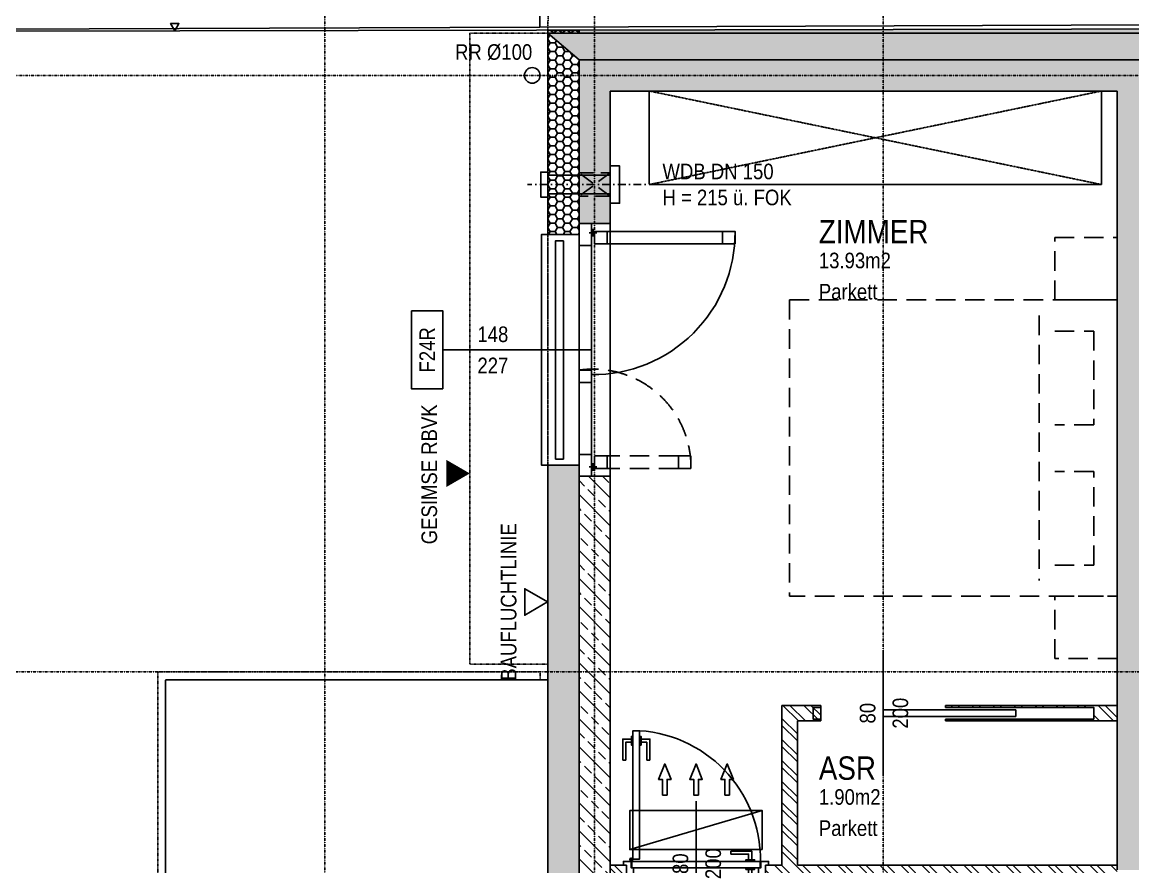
# Model space of a CAD drawing. Header units: millimetres. Extents: x -89828 to -25315, y -35442 to 69272.
# Drawn here: x -45664 to -38545, y 15494 to 20911 of the extents above; entities that cross this region are included whole.
import ezdxf
from ezdxf.enums import TextEntityAlignment as Align

# ---------------------------------------------------------------- set-up
doc = ezdxf.new("R2010")
doc.units = ezdxf.units.MM
for name, pattern in [('HIDDEN2', [0.1875, 0.125, -0.0625]), ('STRICHLINIE', [0.75, 0.5, -0.25]), ('STRICHPUNKT', [1, 0.5, -0.25, 0, -0.25])]:
    doc.linetypes.add(name, pattern=pattern)
for name, color, linetype in [('00-TXT---------M0', 8, 'Continuous'), ('00_HLP---------M0', 6, 'Continuous'), ('01-BFL-G00-L04-M0', 10, 'Continuous'), ('01-SYM-G00-L04-M0', 8, 'Continuous'), ('01-TXT---------M0', 1, 'Continuous'), ('01-TXT---------PP', 1, 'Continuous'), ('01-TXT-G00-L04-M0', 1, 'Continuous'), ('02-ANS-G00-L04-M0', 8, 'Continuous'), ('02-AXO-G00-L04-M0', 8, 'STRICHPUNKT'), ('02-DIM-G00-L04-ACHSEN', 8, 'Continuous'), ('02-DIM-G00-L04-BEHÖRDE', 20, 'Continuous'), ('02-FIL-G00-L04-LILA', 223, 'Continuous'), ('02-FIL-G00-L04-ORANGE', 40, 'Continuous'), ('02-FIL-G00-L04-STB', 8, 'Continuous'), ('02-HID-G00-L04-M0', 8, 'HIDDEN2'), ('02-TWA---------M0', 4, 'Continuous'), ('02-TWA-G00-L04-M0', 4, 'Continuous'), ('02-TWB-G00-L04-M0', 5, 'Continuous'), ('02-WDA---------M0', 8, 'Continuous'), ('02-WDA-G00-L04-M0', 8, 'Continuous'), ('02-ZWA---------M0', 2, 'Continuous'), ('02-ZWA-G00-L04-M0', 2, 'Continuous'), ('03-SYM-G00-L04-M0', 8, 'Continuous'), ('04-HLP---------M0', 8, 'HIDDEN2'), ('04-STO---------M0', 1, 'Continuous'), ('04-SYM---------EP', 8, 'Continuous'), ('04-SYM-G00-L04-EP', 8, 'Continuous'), ('04-TXT---------EP', 8, 'Continuous'), ('04-TXT-G00-L04-M0', 8, 'Continuous'), ('04-TXT-G00-L04-POS', 8, 'Continuous'), ('05-STO--------M0', 1, 'Continuous'), ('05-SYM---------M0', 8, 'Continuous'), ('05-SYM--------M0', 8, 'Continuous'), ('05-SYM-G00-L04-M0', 8, 'Continuous'), ('05-TXT---------PP', 8, 'Continuous'), ('05-TXT--------M0', 8, 'Continuous'), ('05-TXT-G00-L04-M0', 8, 'Continuous'), ('07-SAN---------M0', 8, 'Continuous'), ('07-SAN-G00-L04-KLIMA', 8, 'Continuous'), ('07-SAN-G00-L04-M0', 8, 'Continuous'), ('07_MOB-G00-L04-M0', 6, 'HIDDEN2'), ('09-FIL-G00-L04-BLAU', 161, 'Continuous'), ('09-VER-G00-L04-GEBÄUDE', 5, 'Continuous'), ('09-VER-G00-L04-GRUNDSTÜCKSGRENZE', 161, 'Continuous')]:
    doc.layers.add(name, color=color, linetype=linetype)
doc.styles.add('ARIAL', font='arial.ttf', dxfattribs={"width": 0.85})
doc.dimstyles.new('pp chromy&schneider', dxfattribs={"dimscale": 0.005, "dimtxt": 25, "dimasz": 10, "dimexe": 0, "dimexo": 0, "dimgap": 5, "dimtad": 1, "dimdec": 1, "dimlfac": 100, "dimrnd": 0.1, "dimzin": 9, "dimdsep": 46, "dimtxsty": 'ARIAL', "dimblk": 'c&s kote', "dimcen": 0, "dimse1": 1, "dimse2": 1, "dimclrd": 8, "dimclrt": 8, "dimadec": 0, "dimazin": 0, "dimtfac": 0.75, "dimtdec": 1, "dimtix": 1, "dimtmove": 2, "dimatfit": 0, "dimldrblk": 'NONE', "dimfxl": 1, "dimtolj": 1, "dimlwd": -1, "dimarcsym": 0})
pattern_1 = [(90, (-114957.16, -39290.578), (-27.4963, 47.625), [31.75, -63.5]), (210, (-114957.16, -39290.578), (-27.49631, -47.624994), [31.75, -63.5]), (150, (-114957.16, -39290.578), (-54.99261, 6e-06), [-63.5, 31.75])]
pattern_2 = [(135, (-114957.16, -39290.58), (-67.35192, -67.35192), []), (135, (-114957.16, -39245.68), (-67.35192, -67.35192), [])]
pattern_3 = [(180, (42.84, 5709.422), (-47.625, -27.4963), [31.75, -63.5]), (300, (42.84, 5709.422), (47.624994, -27.49631), [31.75, -63.5]), (240, (42.84, 5709.422), (-6e-06, -54.99261), [-63.5, 31.75])]

# ---------------------------------------------------------------- blocks, each defined once
blk = doc.blocks.new('01-HK3')
blk.add_lwpolyline([(0, 0), (0.0423, 0.0732), (-0.0423, 0.0732)], close=True)
at = {"color": 0, "style": 'ARIAL', "width": 0.85}
blk.add_attdef('HEIGHT', text='', height=0.05, dxfattribs=at).set_placement((0, 0.35), align=Align.TOP_CENTER)
blk = doc.blocks.new('05-TXT')
at = {"layer": '05-TXT--------M0'}
blk.add_line((-0.4, 0), (0.4, 0), dxfattribs=at)
at = {"layer": '05-TXT--------M0', "color": 8, "style": 'ARIAL', "width": 0.85}
blk.add_attdef('BREITE', text='', height=0.1, dxfattribs=at).set_placement((0, 0.05), align=Align.CENTER)
blk.add_attdef('HÖHE', text='', height=0.1, rotation=360, dxfattribs=at).set_placement((0, -0.06), align=Align.TOP_CENTER)
blk = doc.blocks.new('04-TXT')
blk.add_line((0, 0), (0.9529, 0))
at = {"layer": '04-TXT---------EP', "color": 8, "style": 'ARIAL', "width": 0.85}
blk.add_attdef('WIDTH', text='', height=0.1, dxfattribs=at).set_placement((0.6322, 0.05), align=Align.CENTER)
blk.add_attdef('HEIGHT', text='', height=0.1, dxfattribs=at).set_placement((0.6322, -0.05), align=Align.TOP_CENTER)
blk = doc.blocks.new('TÜR-80_10er-WAND')
at = {"layer": '00_HLP---------M0'}
for points in [[(-0.3575, 0.027), (-0.3575, 0.083), (-0.2225, 0.083)], [(-0.2225, 0.063), (-0.2225, 0.083)], [(0.4, 0.017), (-0.4, 0.017)], [(-0.375, 0.017), (-0.375, 0.027), (-0.32, 0.027), (-0.32, 0.017)], [(-0.3375, 0.027), (-0.3375, 0.063), (-0.2225, 0.063)], [(-0.375, -0.025), (-0.375, -0.035), (-0.32, -0.035), (-0.32, -0.025)], [(-0.3575, -0.035), (-0.3575, -0.091), (-0.2225, -0.091)], [(-0.3375, -0.035), (-0.3375, -0.071), (-0.2225, -0.071)], [(-0.2225, -0.071), (-0.2225, -0.091)]]:
    blk.add_lwpolyline(points, dxfattribs=at)
blk.add_lwpolyline([(0.4115, -0.025), (-0.4115, -0.025), (-0.4115, -0.025), (-0.4115, 0.017), (0.4115, 0.017)], close=True, dxfattribs=at)
at = {"layer": '02-ZWA---------M0'}
for points in [[(-0.445, 0.1), (-0.445, 0)], [(0.445, 0.1), (0.445, 0)]]:
    blk.add_lwpolyline(points, dxfattribs=at)
at = {"layer": '05-STO--------M0'}
for points in [[(-0.465, 0.1), (-0.465, 0.125), (-0.41, 0.125), (-0.41, 0.1), (-0.4, 0.1), (-0.4, 0.017), (-0.415, 0.017), (-0.415, -0.025), (-0.465, -0.025), (-0.465, 0)], [(0.465, 0.1), (0.465, 0.125), (0.41, 0.125), (0.41, 0.1), (0.4, 0.1), (0.4, 0.017), (0.415, 0.017), (0.415, -0.025), (0.465, -0.025), (0.465, 0)]]:
    blk.add_lwpolyline(points, dxfattribs=at)
at = {"layer": '05-SYM---------M0'}
for points in [[(0.352, -0.8085), (0.296, -0.8085), (0.296, -0.6735)], [(0.316, -0.6735), (0.296, -0.6735)], [(0.352, -0.7885), (0.316, -0.7885), (0.316, -0.6735)], [(0.414, -0.8085), (0.47, -0.8085), (0.47, -0.6735)], [(0.414, -0.7885), (0.45, -0.7885), (0.45, -0.6735)], [(0.45, -0.6735), (0.47, -0.6735)], [(0.362, -0.826), (0.352, -0.826), (0.352, -0.771), (0.362, -0.771)], [(0.404, -0.826), (0.414, -0.826), (0.414, -0.771), (0.404, -0.771)]]:
    blk.add_lwpolyline(points, dxfattribs=at)
at = {"layer": '05-SYM--------M0'}
blk.add_lwpolyline([(0.404, -0.0395), (0.404, -0.8625), (0.404, -0.8625), (0.362, -0.8625), (0.362, -0.0395)], close=True, dxfattribs=at)
for points in [[(0.41, -0.036), (0.42, -0.036)], [(0.415, -0.031), (0.415, -0.041)]]:
    blk.add_lwpolyline(points, dxfattribs=at)
blk.add_circle((0.415, -0.036), 0.01, dxfattribs=at)
blk.add_arc((0.415, -0.036), 0.8282, 176.33088, 266.33088, dxfattribs=at)
blk = doc.blocks.new('01-SQM')
at = {"layer": '01-TXT---------M0', "color": 1, "style": 'ARIAL', "width": 0.85}
blk.add_attdef('ROOM', (0, 0), '', height=0.15, dxfattribs=at)
blk.add_attdef('AREA', text='', height=0.1, dxfattribs=at).set_placement((0, -0.06), align=Align.TOP_LEFT)
at = {"layer": '01-TXT---------PP', "color": 1, "style": 'ARIAL', "width": 0.85}
blk.add_attdef('NR', text='', height=0.15, dxfattribs=at).set_placement((-0.1173, 0), align=Align.RIGHT)
blk.add_attdef('FLOOR', text='', height=0.1, dxfattribs=at).set_placement((0, -0.26), align=Align.TOP_LEFT)
blk = doc.blocks.new('Fenster Doppelt 196')
at = {"layer": '02-WDA---------M0'}
for points in [[(-1.55, -0.2), (-1.55, -0.4)], [(-0.07, -0.2), (-0.07, -0.4)]]:
    blk.add_lwpolyline(points, dxfattribs=at)
at = {"layer": '04-HLP---------M0', "linetype": 'Continuous'}
for points in [[(-0.13, 0.72), (-0.13, 0.8), (-0.05, 0.8), (-0.05, 0.72)], [(-0.13, -0.1), (-0.13, -0.02), (-0.05, -0.02), (-0.05, -0.1)]]:
    blk.add_lwpolyline(points, close=True, dxfattribs=at)
for points in [[(-0.13, 0.72), (-0.13, -0.02)], [(-0.05, 0.72), (-0.05, -0.02)]]:
    blk.add_lwpolyline(points, dxfattribs=at)
at = {"layer": '04-HLP---------M0'}
for points in [[(-1.49, 0.4374), (-1.49, 0.5174), (-1.57, 0.5174), (-1.57, 0.4374)], [(-1.49, -0.1), (-1.49, -0.02), (-1.57, -0.02), (-1.57, -0.1)]]:
    blk.add_lwpolyline(points, close=True, dxfattribs=at)
for points in [[(-1.57, 0.4374), (-1.57, -0.02)], [(-1.49, 0.4374), (-1.49, -0.02)], [(-1.586, -0.11), (-1.536, -0.11)], [(-1.561, -0.135), (-1.561, -0.085)], [(-0.034, -0.11), (-0.084, -0.11)], [(-0.059, -0.135), (-0.059, -0.085)]]:
    blk.add_lwpolyline(points, dxfattribs=at)
at = {"layer": '04-HLP---------M0', "linetype": 'Continuous'}
blk.add_arc((-0.059, -0.11), 0.91, 89.53543, 180.51619, dxfattribs=at)
at = {"layer": '04-HLP---------M0'}
blk.add_arc((-1.561, -0.11), 0.6275, 351.75368, 90.82182, dxfattribs=at)
at = {"layer": '04-STO---------M0'}
for points in [[(-1.48, -0.2), (-1.62, -0.2), (-1.62, -0.12), (-1.48, -0.12)], [(-0.94, -0.2), (-1.02, -0.2), (-1.02, -0.12), (-0.94, -0.12)], [(-0.14, -0.2), (0, -0.2), (0, -0.12), (-0.14, -0.12)]]:
    blk.add_lwpolyline(points, close=True, dxfattribs=at)
at = {"layer": '04-SYM---------EP'}
for p, q in [((-1.48, -0.12), (-0.14, -0.12)), ((-1.48, -0.2), (-0.14, -0.2))]:
    blk.add_line(p, q, dxfattribs=at)
blk = doc.blocks.new('03-rar')
blk.add_circle((0, 0), 0.05)
at = {"layer": '01-TXT---------M0', "color": 8, "style": 'ARIAL', "width": 0.85}
blk.add_attdef('RR', text='', height=0.1, dxfattribs=at).set_placement((0, 0.1), align=Align.CENTER)
blk = doc.blocks.new('SCHIEBETÜR-80')
at = {"layer": '02-ZWA---------M0'}
for points in [[(-0.4, 0.0375), (-1.35, 0.0375), (-1.35, -0.0375), (-0.4, -0.0375)], [(-0.4, 0.05), (-0.4, 0.0375)], [(0.4, 0.05), (0.4, -0.05)], [(-0.4, -0.0375), (-0.4, -0.05)]]:
    blk.add_lwpolyline(points, dxfattribs=at)
blk.add_lwpolyline([(0.4, 0.0375), (0.45, 0.0375), (0.45, -0.0375), (0.4, -0.0375)], close=True, dxfattribs=at)
at = {"layer": '05-SYM---------M0'}
blk.add_lwpolyline([(-0.85, 0.021), (-0.85, -0.021), (0, -0.021), (0, 0.021)], close=True, dxfattribs=at)
blk = doc.blocks.new('BETT')
for points in [[(0, 0.95), (-0.4, 0.95), (-0.4, 1.35), (0, 1.35)], [(0, -1.35), (-0.4, -1.35), (-0.4, -0.95), (0, -0.95)]]:
    blk.add_lwpolyline(points, close=True)
at = {"flags": 128}
blk.add_lwpolyline([(-2.1, 0.95), (-2.1, -0.95), (0, -0.95), (0, 0.95)], close=True, dxfattribs=at)
for points in [[(-0.5, 0.85), (-0.5, -0.85)], [(-0.4, 0.75), (-0.15, 0.75), (-0.15, 0.15), (-0.4, 0.15)], [(-0.4, -0.75), (-0.15, -0.75), (-0.15, -0.15), (-0.4, -0.15)]]:
    blk.add_lwpolyline(points)
blk = doc.blocks.new('WANDLÜFER')
at = {"layer": '02-TWA---------M0', "linetype": 'HIDDEN2', "ltscale": 0.75}
for points in [[(0.075, 0), (0.075, -0.2), (-0.075, -0.2), (-0.075, 0), (0.075, 0)], [(-0.075, 0), (0.075, -0.2)], [(0.075, 0), (-0.075, -0.2)]]:
    blk.add_lwpolyline(points, dxfattribs=at)
at = {"layer": '07-SAN---------M0', "linetype": 'STRICHPUNKT', "ltscale": 0.1}
blk.add_lwpolyline([(0, 1), (0, -0.53)], dxfattribs=at)
at = {"layer": '07-SAN---------M0'}
for points in [[(0, 0), (-0.12, 0), (-0.12, 0.06), (0.12, 0.06), (0.12, 0)], [(0.08, -0.4), (-0.08, -0.4), (-0.08, -0.445), (0.08, -0.445)]]:
    blk.add_lwpolyline(points, close=True, dxfattribs=at)
for points in [[(-0.06, 0), (-0.06, -0.4)], [(0.06, 0), (0.06, -0.4)]]:
    blk.add_lwpolyline(points, dxfattribs=at)
blk = doc.blocks.new('01-hk4')
blk.add_lwpolyline([(0, 0, 0, 0.270625, 0), (0, 0.234375, 0.270625, 0.270625, 0)], format="xyseb")
at = {"layer": '00-TXT---------M0', "color": 8, "style": 'ARIAL', "width": 0.85}
blk.add_attdef('HEIGHT', text='', height=0.1, dxfattribs=at).set_placement((0, 0.35), align=Align.CENTER)
blk = doc.blocks.new('c&s kote')
at = {"color": 8}
for p, q in [((0, -2), (0, 2)), ((0, 2), (0, -2)), ((-2, 0), (2, 0)), ((2, 0), (-2, 0))]:
    blk.add_line(p, q, dxfattribs=at)
blk.add_circle((0, 0), 0.5, dxfattribs=at)
blk = doc.blocks.new('*D357')
at = {"layer": '02-DIM-G00-L04-ACHSEN', "color": 8, "transparency": 16777216}
blk.add_arc((-28844.5, 20569.4), 378.3, 0.00757, 89.99243, dxfattribs=at)
at = {"layer": 'Defpoints', "color": 0, "transparency": 16777216}
for p in [(-28844.5, 23033.1), (-28517, 20758.5), (-60133.8, 20569.4), (-26444.5, 20569.4), (-28844.5, -11894.3)]:
    blk.add_point(p, dxfattribs=at)
at = {"layer": '02-DIM-G00-L04-ACHSEN', "color": 8, "transparency": 16777216, "xscale": 0.05, "yscale": 0.05, "zscale": 0.05}
for p, rotation in [((-28844.5, 20947.7), 179.9962131424511), ((-28466.3, 20569.4), 270.0037868588788)]:
    blk.add_blockref('c&s kote', p, dxfattribs=dict(at, rotation=rotation))
at = {"layer": '02-DIM-G00-L04-ACHSEN', "color": 8, "transparency": 16777216, "insert": (-28577, 20836.9), "char_height": 0.125, "attachment_point": 5, "rotation": 315, "style": 'ARIAL'}
blk.add_mtext('\\A1;90.00°', dxfattribs=at)
blk = doc.blocks.new('_None')
blk = doc.blocks.new('*D394')
at = {"layer": '02-DIM-G00-L04-ACHSEN', "color": 8, "transparency": 16777216}
blk.add_arc((-57014.5, -8823.9), 946.5, 179.31551, 269.99697, dxfattribs=at)
at = {"layer": 'Defpoints', "color": 0, "transparency": 16777216}
for p in [(-57014.5, 23033.1), (-60057.2, -8787.4), (-26444.5, -9190.8), (-57838, -9290.6), (-57014.5, -11894.3)]:
    blk.add_point(p, dxfattribs=at)
at = {"layer": '02-DIM-G00-L04-ACHSEN', "color": 8, "transparency": 16777216, "xscale": 0.05, "yscale": 0.05, "zscale": 0.05}
for p, rotation in [((-57961, -8812.6), 89.31399696882043), ((-57014.5, -9770.4), 359.9984866771429)]:
    blk.add_blockref('c&s kote', p, dxfattribs=dict(at, rotation=rotation))
at = {"layer": '02-DIM-G00-L04-ACHSEN', "color": 8, "transparency": 16777216, "insert": (-57687.8, -9489.1), "char_height": 0.125, "attachment_point": 5, "rotation": 314.65624, "style": 'ARIAL'}
blk.add_mtext('\\A1;90.69°', dxfattribs=at)
blk = doc.blocks.new('*D395')
at = {"layer": '02-DIM-G00-L04-ACHSEN', "color": 8, "transparency": 16777216}
blk.add_arc((-28844.5, -9162), 916.3, 270.00313, 359.30936, dxfattribs=at)
at = {"layer": 'Defpoints', "color": 0, "transparency": 16777216}
for p in [(-28844.5, 23033.1), (-60057.2, -8787.4), (-26444.5, -9190.8), (-28389.6, -9957.3), (-28844.5, -11894.3)]:
    blk.add_point(p, dxfattribs=at)
at = {"layer": '02-DIM-G00-L04-ACHSEN', "color": 8, "transparency": 16777216, "xscale": 0.05, "yscale": 0.05, "zscale": 0.05}
for p, rotation in [((-27928.3, -9173), 89.31092035926187), ((-28844.5, -10078.2), 180.001563286988)]:
    blk.add_blockref('c&s kote', p, dxfattribs=dict(at, rotation=rotation))
at = {"layer": '02-DIM-G00-L04-ACHSEN', "color": 8, "transparency": 16777216, "insert": (-28200.6, -9813.7), "char_height": 0.125, "attachment_point": 5, "rotation": 44.65624, "style": 'ARIAL'}
blk.add_mtext('\\A1;89.31°', dxfattribs=at)
blk = doc.blocks.new('türachse&qualität')
at = {"layer": '05-SYM---------M0'}
blk.add_line((-0.4, 0), (-0.4, 0), dxfattribs=at)
at = {"layer": '05-TXT---------PP'}
blk.add_lwpolyline([(-0.5, -0.25), (-0.5, 0.25), (-0.7, 0.25), (-0.7, -0.25)], close=True, dxfattribs=at)
at = {"layer": '05-TXT---------PP', "color": 8, "style": 'ARIAL', "text_generation_flag": 6, "width": 0.85}
blk.add_attdef('POS.NR.', text='', height=0.1, rotation=270, dxfattribs=at).set_placement((-0.6529, -0.0112), align=Align.TOP_CENTER)
blk = doc.blocks.new('KLIMAGERÄT')
for points in [[(-0.425, 0), (0.425, 0), (0.425, -0.25), (-0.425, -0.25), (-0.425, 0)], [(-0.215, -0.35), (-0.215, -0.45), (-0.24, -0.45), (-0.2, -0.55), (-0.2, -0.55), (-0.16, -0.45), (-0.185, -0.45), (-0.185, -0.35), (-0.215, -0.35)], [(-0.015, -0.35), (-0.015, -0.45), (-0.04, -0.45), (0, -0.55), (0, -0.55), (0.04, -0.45), (0.015, -0.45), (0.015, -0.35), (-0.015, -0.35)], [(0.215, -0.35), (0.215, -0.45), (0.24, -0.45), (0.2, -0.55), (0.2, -0.55), (0.16, -0.45), (0.185, -0.45), (0.185, -0.35), (0.215, -0.35)]]:
    blk.add_lwpolyline(points, close=True)
blk.add_lwpolyline([(-0.425, -0.25), (0.425, 0)])

msp = doc.modelspace()

# ---------------------------------------------------------------- hatches: boundary and pattern name
at = {"layer": '02-FIL-G00-L04-LILA', "true_color": 0x636466}
h = msp.add_hatch(dxfattribs=at)
h.set_pattern_fill('HONEY', color=251, scale=10, angle=197.04654128, style=0)
h.set_pattern_definition(pattern_1)
h.paths.add_polyline_path([(-42094.5673, 20839.4223), (-42094.5673, 20859.8017), (-29994.5355, 20882.7588), (-29994.5355, 20839.4223)])
h = msp.add_hatch(dxfattribs=at)
h.set_pattern_fill('HONEY', color=251, scale=10, angle=197.04654128, style=0)
h.set_pattern_definition(pattern_1)
h.paths.add_polyline_path([(-42294.5294, 20839.4223), (-42294.5294, 20859.4222), (-42094.5673, 20859.8017), (-42094.5673, 20839.4223)])
h = msp.add_hatch(dxfattribs=at)
h.set_pattern_fill('HONEY', color=251, scale=10, angle=197.04654128, style=0)
h.set_pattern_definition(pattern_1)
h.paths.add_polyline_path([(-29794.5294, 20839.4218), (-29794.5294, 20839.4218), (-29794.5294, 20839.4223), (-29994.5355, 20839.4223), (-42294.5294, 20839.4223), (-42094.5294, 20669.4223), (-29994.5294, 20669.4223)])
h = msp.add_hatch(dxfattribs=at)
h.set_pattern_fill('HONEY', color=251, scale=10, angle=197.04654128, style=0)
h.set_pattern_definition(pattern_3)
h.paths.add_polyline_path([(-42294.5294, 20839.4223), (-42294.5294, 19549.4223), (-42094.5294, 19549.4223), (-42094.5294, 19619.4223), (-42094.5294, 20669.4223)])
h = msp.add_hatch(dxfattribs=at)
h.set_pattern_fill('HONEY', color=251, scale=10, angle=197.04654128, style=0)
h.set_pattern_definition(pattern_3)
h.paths.add_polyline_path([(-42294.5294, 18069.4223), (-42294.5294, 14509.4223), (-42094.5294, 14509.4223), (-42094.5294, 14579.4223), (-42094.5294, 17999.4223), (-42094.5294, 18069.4223)])
at = {"layer": '02-FIL-G00-L04-ORANGE', "true_color": 0x636466}
h = msp.add_hatch(dxfattribs=at)
h.set_pattern_fill('ANSI32', color=251, scale=10, angle=197.04654128, style=0)
h.set_pattern_definition(pattern_2)
h.paths.add_polyline_path([(-38644.5294, 15474.4223), (-38644.5294, 15504.4223), (-40694.5294, 15504.4223), (-40694.5294, 16429.4223), (-40544.5294, 16429.4223), (-40544.5294, 16529.4223), (-40794.5294, 16529.4223), (-40794.5294, 15504.4223), (-40899.5294, 15504.4223), (-40899.5294, 15404.4223), (-38644.5294, 15404.4223)])
h = msp.add_hatch(dxfattribs=at)
h.set_pattern_fill('ANSI32', color=251, scale=10, angle=197.04654128, style=0)
h.set_pattern_definition(pattern_2)
h.paths.add_polyline_path([(-38644.5294, 16529.4223), (-39744.5294, 16529.4223), (-39744.5294, 16516.9223), (-38794.5294, 16516.9223), (-38794.5294, 16441.9223), (-39744.5294, 16441.9223), (-39744.5294, 16429.4223), (-38644.5294, 16429.4223)])
h = msp.add_hatch(dxfattribs=at)
h.set_pattern_fill('ANSI32', color=251, scale=10, angle=197.04654128, style=0)
h.set_pattern_definition([(135, (-114952.16, -39290.58), (-67.35192, -67.35192), []), (135, (-114952.16, -39245.68), (-67.35192, -67.35192), [])])
h.paths.add_polyline_path([(-41894.5294, 15504.4223), (-41894.5294, 15404.4223), (-41789.5294, 15404.4223), (-41789.5294, 15504.4223)])
at = {"layer": '02-FIL-G00-L04-STB', "true_color": 0x636466}
h = msp.add_hatch(dxfattribs=at)
h.set_pattern_fill('ANSI33', color=251, scale=20, angle=107.04654128, style=0)
h.set_pattern_definition([(45, (-114957.16, -39290.58), (-89.80256, 89.80256), []), (45, (-114867.36, -39290.58), (-89.80256, 89.80256), [63.5, -31.75])])
h.paths.add_polyline_path([(-29994.5294, 20669.4223), (-42094.5294, 20669.4223), (-42094.5294, 19619.4223), (-42014.5294, 19619.4223), (-41894.5294, 19619.4223), (-41894.5294, 20469.4223), (-38644.5294, 20469.4223), (-38644.5294, 15474.4223), (-36194.5294, 15474.4223), (-36194.5294, 13989.4223), (-35994.5294, 13989.4223), (-35994.5294, 15674.4223), (-38444.5294, 15674.4223), (-38444.5294, 20469.4223), (-34754.5294, 20469.4223), (-34754.5294, 20064.4223), (-34754.5294, 17719.4223), (-34554.5294, 17719.4223), (-34554.5294, 20469.4223), (-34554.5294, 20469.4223), (-34554.5294, 20469.4223), (-30194.5294, 20469.4223), (-30194.5294, 19599.4223), (-29994.5294, 19599.4223)])
h = msp.add_hatch(dxfattribs=at)
h.set_pattern_fill('ANSI33', color=251, scale=20, angle=197.04654128, style=0)
h.set_pattern_definition([(135, (-114957.16, -39290.58), (-89.80256, -89.80256), []), (135, (-114957.16, -39200.78), (-89.80256, -89.80256), [63.5, -31.75])])
h.paths.add_polyline_path([(-41894.5294, 17999.4223), (-42094.5294, 17999.4223), (-42094.5294, 14579.4223), (-42014.5294, 14579.4223), (-41894.5294, 14579.4223)])

# ---------------------------------------------------------------- linework, layer by layer
at = {"layer": '01-BFL-G00-L04-M0', "color": 251, "linetype": 'STRICHLINIE', "true_color": 0x636466}
msp.add_lwpolyline([(-42294.5294, 11379.3637), (-72434.0658, 11379.4223), (-72408.4686, 20732.4746), (-72381.8572, 25963.6229), (-42240.2186, 26038.4847), (-42294.5322, 20812.6636), (-42294.5294, 11379.3637)], close=True, dxfattribs=at)
at = {"layer": '02-ANS-G00-L04-M0', "color": 251, "true_color": 0x636466}
msp.add_lwpolyline([(-42294.5294, 18069.4223), (-42334.5294, 18069.4223), (-42334.5294, 19549.4223), (-42294.5294, 19549.4223)], dxfattribs=at)
msp.add_lwpolyline([(-42194.5294, 19509.4223), (-42194.5294, 18109.4223), (-42244.5294, 18109.4223), (-42244.5294, 19509.4223), (-42194.5294, 19509.4223)], close=True, dxfattribs=at)
at = {"layer": '02-AXO-G00-L04-M0', "color": 251, "true_color": 0x636466}
for points in [[(-43724.5294, 23033.1204), (-43724.5294, -11894.3214)], [(-41994.5294, 23033.1204), (-41994.5294, -11894.3214)], [(-40144.5294, 23033.1204), (-40144.5294, -11894.3214)], [(-60133.7932, 20569.421), (-26444.5294, 20569.421)], [(-60057.1609, 16744.4223), (-26444.5294, 16744.4223)]]:
    msp.add_lwpolyline(points, dxfattribs=at)
at = {"layer": '02-FIL-G00-L04-LILA', "color": 251, "true_color": 0x636466}
msp.add_lwpolyline([(-42094.5294, 20669.4223), (-42294.5294, 20839.4223)], dxfattribs=at)
at = {"layer": '02-HID-G00-L04-M0', "color": 251, "ltscale": 0.5, "true_color": 0x636466}
for points in [[(-42294.531, 16794.4235), (-42794.3593, 16794.4233), (-42794.3593, 20839.4223), (-42294.5294, 20839.4223)], [(-42294.5294, 19549.4223), (-42294.5294, 18069.4223)], [(-42344.5495, 16694.4223), (-42344.5495, 16744.4223), (-44794.5495, 16744.4223), (-44794.5294, 12384.4223), (-42344.5294, 12384.4223), (-42344.5294, 12434.4223)]]:
    msp.add_lwpolyline(points, dxfattribs=at)
at = {"layer": '02-HID-G00-L04-M0', "color": 251, "true_color": 0x636466}
for points in [[(-41894.5294, 19619.4223), (-41894.5294, 17999.4223)], [(-42294.5294, 11994.4223), (-42294.5294, 17094.4223)], [(-42294.5093, 12434.4223), (-44744.5294, 12434.4223), (-44744.5495, 16694.4223), (-42294.5294, 16694.3956)]]:
    msp.add_lwpolyline(points, dxfattribs=at)
at = {"layer": '02-TWA-G00-L04-M0', "color": 251, "true_color": 0x636466}
for points in [[(-42094.5294, 20669.4223), (-29994.5294, 20669.4223)], [(-42094.5294, 19619.4223), (-42094.5294, 20669.4223)], [(-41894.5294, 20469.4223), (-38644.5294, 20469.4223)], [(-41894.5294, 19619.4223), (-41894.5294, 20469.4223)], [(-38644.5294, 15474.4223), (-38644.5294, 20469.4223)], [(-41894.5294, 19619.4223), (-42094.5294, 19619.4223)], [(-41894.5294, 17999.4223), (-42094.5294, 17999.4223)], [(-42094.5294, 14579.4223), (-42094.5294, 17999.4223)], [(-41894.5294, 14579.4223), (-41894.5294, 17999.4223)]]:
    msp.add_lwpolyline(points, dxfattribs=at)
at = {"layer": '02-TWB-G00-L04-M0', "color": 251, "true_color": 0x636466}
for points in [[(-42346.5394, 20879.6758), (-46970.9437, 20862.5756), (-46951.0214, 23677.1338), (-46935.7148, 25840.1561), (-46931.3861, 29147.1259), (-46924.3173, 32999.3853), (-46947.8048, 38857.1174), (-42552.001, 38939.0778), (-42557.5936, 39239.0256), (-42161.4982, 39233.5489)], [(-29604.2077, 39059.9215), (-29791.1835, 21069.9026), (-29859.6673, 21069.433), (-29858.7053, 20925.8533), (-42346.5394, 20879.6758)]]:
    msp.add_lwpolyline(points, dxfattribs=at)
at = {"layer": '02-WDA-G00-L04-M0', "color": 251, "true_color": 0x636466}
for p, q in [((-42294.5294, 19549.4223), (-42294.5294, 20839.4223)), ((-42294.5294, 14509.4223), (-42294.5294, 18069.4223))]:
    msp.add_line(p, q, dxfattribs=at)
msp.add_lwpolyline([(-42294.5294, 20839.4223), (-42294.5294, 20859.4222), (-42094.5673, 20859.8017), (-42094.5673, 20839.4223)], close=True, dxfattribs=at)
msp.add_lwpolyline([(-42294.5294, 20839.4223), (-29794.5294, 20839.4223)], dxfattribs=at)
at = {"layer": '02-ZWA-G00-L04-M0', "color": 251, "true_color": 0x636466}
for points in [[(-40794.5294, 16529.4223), (-40544.5294, 16529.4223)], [(-40794.5294, 15504.4223), (-40794.5294, 16529.4223)], [(-39744.5294, 16529.4223), (-38644.5294, 16529.4223)], [(-40694.5294, 16429.4223), (-40544.5294, 16429.4223)], [(-40694.5294, 15504.4223), (-40694.5294, 16429.4223)], [(-39744.5294, 16429.4223), (-38644.5294, 16429.4223)], [(-41789.5294, 15504.4223), (-41894.5294, 15504.4223)], [(-40794.5294, 15504.4223), (-40899.5294, 15504.4223)], [(-38644.5294, 15504.4223), (-40694.5294, 15504.4223)]]:
    msp.add_lwpolyline(points, dxfattribs=at)
at = {"layer": '07_MOB-G00-L04-M0', "color": 251, "true_color": 0x636466}
msp.add_lwpolyline([(-38744.5294, 20469.4223), (-38744.5294, 19869.4223), (-41644.5294, 19869.4223), (-41644.5294, 19869.4223), (-41644.5294, 20469.4223), (-38744.5294, 20469.4223)], close=True, dxfattribs=at)
for points in [[(-38744.5294, 19869.4223), (-41644.5294, 20469.4223)], [(-41644.5294, 19869.4223), (-38744.5294, 20469.4223)]]:
    msp.add_lwpolyline(points, dxfattribs=at)
at = {"layer": '09-VER-G00-L04-GEBÄUDE', "color": 251, "ltscale": 1, "true_color": 0x636466}
msp.add_lwpolyline([(-42346.5394, 20879.6758), (-42346.6026, 21039.2876), (-42278.7212, 29680.154), (-43062.3213, 29686.32), (-43053.5557, 30845.6618), (-44861.0604, 30847.1686), (-44855.1401, 32938.7507), (-43050.2633, 32980.5114), (-43042.1299, 34236.1994), (-42294.551, 34231.3572), (-42161.4982, 39233.5489)], dxfattribs=at)
at = {"layer": '09-VER-G00-L04-GRUNDSTÜCKSGRENZE', "color": 251, "true_color": 0x636466}
msp.add_lwpolyline([(-29794.5334, -9443.9018), (-40957.6036, -9316.6054), (-57452.7981, -9113.1801), (-57360.3311, 20830.8382), (-84278.385, 20779.7671), (-84408.3801, 20780.4306), (-84325.8559, 36948.1189), (-84316.0948, 38860.4555), (-69322.3224, 38976.651), (-46959.5657, 39032.1927), (-47077.253, 20849.6952), (-46943.0344, 20850.6028), (-29794.5355, 20883.1383)], close=True, dxfattribs=at)

# ---------------------------------------------------------------- block references
at = {"layer": '01-SYM-G00-L04-M0', "color": 251, "true_color": 0x636466}
ref = msp.add_blockref('01-hk4', (-42794.3593, 18016.9228), dxfattribs=dict(at, xscale=-640.0000004359811, yscale=640.0000004301467, zscale=640.0000004327273, rotation=89.99999212614605))
ref.add_attrib('HEIGHT', 'GESIMSE RBVK', dxfattribs={"layer": '00-TXT---------M0', "color": 8, "extrusion": (0, 0, -1), "height": 100, "rotation": 270.00000787, "style": 'ARIAL', "text_generation_flag": 2, "width": 0.85}).set_placement((43004.6083, 18011.2422), align=Align.CENTER)
at = {"layer": '01-TXT-G00-L04-M0', "color": 251, "true_color": 0x636466, "xscale": 999.9999999999995, "yscale": 999.9999999999995, "zscale": 999.9999999999995, "rotation": 359.9999999916609}
for p, values in [((-40557.1609, 19492.5979), {'ROOM': 'ZIMMER', 'AREA': '13.93m2', 'FLOOR': 'Parkett'}), ((-40557.1609, 16052.2495), {'ROOM': 'ASR', 'AREA': '1.90m2', 'FLOOR': 'Parkett'})]:
    msp.add_blockref('01-SQM', p, dxfattribs=at).add_auto_attribs(values)
at = {"layer": '02-DIM-G00-L04-BEHÖRDE', "color": 251, "true_color": 0x636466}
ref = msp.add_blockref('01-HK3', (-42295.8256, 17192.5155), dxfattribs=dict(at, xscale=-2000.000000014551, yscale=2000.000000014344, zscale=2000, rotation=89.9999999849907))
ref.add_attrib('HEIGHT', 'BAUFLUCHTLINIE', dxfattribs={"layer": '0', "color": 0, "extrusion": (0, 0, -1), "height": 100, "rotation": 270.00000001, "style": 'ARIAL', "text_generation_flag": 2, "width": 0.85}).set_placement((42595.8256, 17192.5155), align=Align.TOP_CENTER)
at = {"layer": '03-SYM-G00-L04-M0', "color": 251, "true_color": 0x636466}
ref = msp.add_blockref('03-rar', (-42394.405, 20569.4223), dxfattribs=dict(at, xscale=999.9999999999995, yscale=999.9999999999995, zscale=999.9999999999995, rotation=359.999999998331))
ref.add_attrib('RR', 'RR %%c100', dxfattribs={"layer": '01-TXT---------M0', "color": 8, "height": 100, "rotation": 360, "style": 'ARIAL', "width": 0.85}).set_placement((-42394.405, 20669.4223), align=Align.RIGHT)
at = {"layer": '04-SYM-G00-L04-EP', "color": 251, "true_color": 0x636466, "xscale": -999.9999999999995, "yscale": 999.9999999999995, "zscale": 999.9999999999995, "rotation": 269.9999999999985}
msp.add_blockref('Fenster Doppelt 196', (-41894.5294, 19619.4223), dxfattribs=at)
at = {"layer": '04-TXT-G00-L04-M0', "color": 251, "true_color": 0x636466}
ref = msp.add_blockref('04-TXT', (-42014.6073, 18809.4223), dxfattribs=dict(at, xscale=-999.9999999999995, yscale=999.9999999999995, zscale=999.9999999999995, rotation=4.0019108e-08))
ref.add_attrib('WIDTH', '148', dxfattribs={"layer": '04-TXT---------EP', "color": 8, "extrusion": (0, 0, -1), "height": 100, "rotation": 359.99999996, "style": 'ARIAL', "text_generation_flag": 2, "width": 0.85}).set_placement((42646.7707, 18859.4223), align=Align.CENTER)
ref.add_attrib('HEIGHT', '227', dxfattribs={"layer": '04-TXT---------EP', "color": 8, "extrusion": (0, 0, -1), "height": 100, "rotation": 359.99999996, "style": 'ARIAL', "text_generation_flag": 2, "width": 0.85}).set_placement((42646.7707, 18759.4223), align=Align.TOP_CENTER)
at = {"layer": '04-TXT-G00-L04-POS', "color": 251, "true_color": 0x636466}
ref = msp.add_blockref('türachse&qualität', (-42467.5332, 18809.4222), dxfattribs=dict(at, xscale=999.9999999999995, yscale=999.9999999999995, zscale=999.9999999999995, rotation=359.9999963397774))
ref.add_attrib('POS.NR.', 'F24R', dxfattribs={"layer": '05-TXT---------PP', "color": 8, "height": 100, "rotation": 269.99999633, "style": 'ARIAL', "text_generation_flag": 6, "width": 0.85}).set_placement((-43067.5332, 18809.4223), align=Align.MIDDLE_CENTER)
at = {"layer": '05-SYM-G00-L04-M0', "color": 251, "true_color": 0x636466, "yscale": 999.9999999999995, "zscale": 999.9999999999995}
for name, p, xscale, rotation in [('SCHIEBETÜR-80', (-40144.5294, 16479.4223), -999.9999999999995, 359.9999999799881), ('TÜR-80_10er-WAND', (-41344.5294, 15504.4223), 999.9999999999995, 179.9999997765499)]:
    msp.add_blockref(name, p, dxfattribs=dict(at, xscale=xscale, rotation=rotation))
at = {"layer": '05-TXT-G00-L04-M0', "color": 251, "true_color": 0x636466, "xscale": 999.9999999999995, "yscale": 999.9999999999995, "zscale": 999.9999999999995}
for p, rotation in [((-40144.5294, 16479.4223), 90.0000000433542), ((-41344.5294, 15514.4223), 89.99999999332842)]:
    msp.add_blockref('05-TXT', p, dxfattribs=dict(at, rotation=rotation)).add_auto_attribs({'BREITE': '80', 'HÖHE': '200'})
at = {"layer": '07-SAN-G00-L04-KLIMA', "color": 251, "true_color": 0x636466, "xscale": 999.9999999999995, "yscale": 999.9999999999995, "zscale": 999.9999999999995, "rotation": 179.9999999908271}
msp.add_blockref('KLIMAGERÄT', (-41344.5294, 15604.4222), dxfattribs=at)
at = {"layer": '07-SAN-G00-L04-M0', "color": 251, "true_color": 0x636466, "xscale": 999.9999999999995, "yscale": 999.9999999999995, "zscale": 999.9999999999995, "rotation": 270.0000000200088}
msp.add_blockref('WANDLÜFER', (-41894.5513, 19869.4223), dxfattribs=at)
at = {"layer": '07_MOB-G00-L04-M0', "color": 251, "true_color": 0x636466, "xscale": 999.9999999999995, "yscale": 999.9999999999995, "zscale": 999.9999999999995, "rotation": 1.750754e-08}
msp.add_blockref('BETT', (-38644.5294, 18179.4223), dxfattribs=at)
at = {"layer": '09-FIL-G00-L04-BLAU', "color": 251, "true_color": 0x636466, "xscale": 640.0000008870846, "yscale": 640.0000008580926, "zscale": 640.0000009004616, "rotation": 2.47508589e-08}
msp.add_blockref('01-HK3', (-44686.3538, 20854.6468), dxfattribs=at).add_auto_attribs({'HEIGHT': 'GRUNDGRENZE'})

# ---------------------------------------------------------------- texts
at = {"layer": '07-SAN-G00-L04-M0', "color": 251, "true_color": 0x636466, "insert": (-41559.5513, 19869.4223), "char_height": 100, "width": 1538, "attachment_point": 4, "style": 'ARIAL'}
msp.add_mtext('WDB DN 150\\PH = 215 ü. FOK', dxfattribs=at)

# ---------------------------------------------------------------- dimensions: what is measured, and where the dimension line sits
at = {"layer": '02-DIM-G00-L04-ACHSEN', "color": 251, "true_color": 0x636466}
for base, line1, line2, picture, middle in [((-28516.9517, 20758.5481), ((-60133.7932, 20569.421), (-26444.5294, 20569.421)), ((-28844.5294, 23033.1204), (-28844.5294, -11894.3214)), '*D357', (-28577.0005, 20836.9499)), ((-57838.0019, -9290.6073), ((-57014.5294, 23033.1204), (-57014.5294, -11894.3214)), ((-60057.1609, -8787.4067), (-26444.5294, -9190.7583)), '*D394', (-57687.7624, -9489.121)), ((-28389.5714, -9957.2984), ((-28844.5294, 23033.1204), (-28844.5294, -11894.3214)), ((-60057.1609, -8787.4067), (-26444.5294, -9190.7583)), '*D395', (-28200.5893, -9813.6721))]:
    dim = msp.add_angular_dim_2l(base=base, line1=line1, line2=line2, dimstyle='pp chromy&schneider', override={"dimzin": 8, "dimadec": 2}, dxfattribs=at)
    dim.commit()
    dim.dimension.update_dxf_attribs({"geometry": picture, "text_midpoint": middle})

doc.saveas('drawing.dxf')
